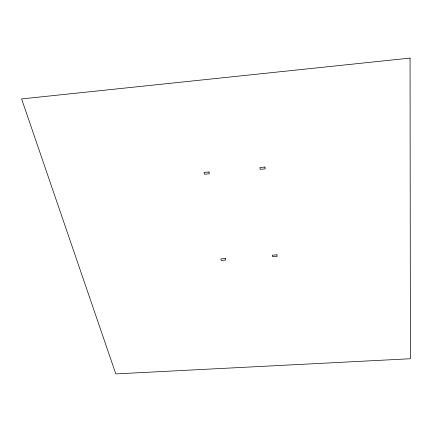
<?xml version="1.0" encoding="UTF-8"?>
<svg xmlns="http://www.w3.org/2000/svg" width="432" height="432" viewBox="0 0 432 432"><rect width="100%" height="100%" fill="white"/><g stroke="black" fill="none" stroke-linecap="round" stroke-linejoin="round"><path stroke-width="0.65" d="M410.049 58.093L21.6 98.923L115.803 373.907L410.4 358.738L410.049 58.093M208.964 171.979L204.061 172.411L204.412 174.226L209.309 173.799L208.964 171.979M264.919 167.054L259.913 167.497L260.177 169.344L265.172 168.907L264.919 167.054M225.418 258.536L220.903 258.86L221.2 260.393L225.715 260.075L225.418 258.536M276.939 254.842L272.338 255.172L272.554 256.727L277.155 256.397L276.939 254.842"/></g></svg>
